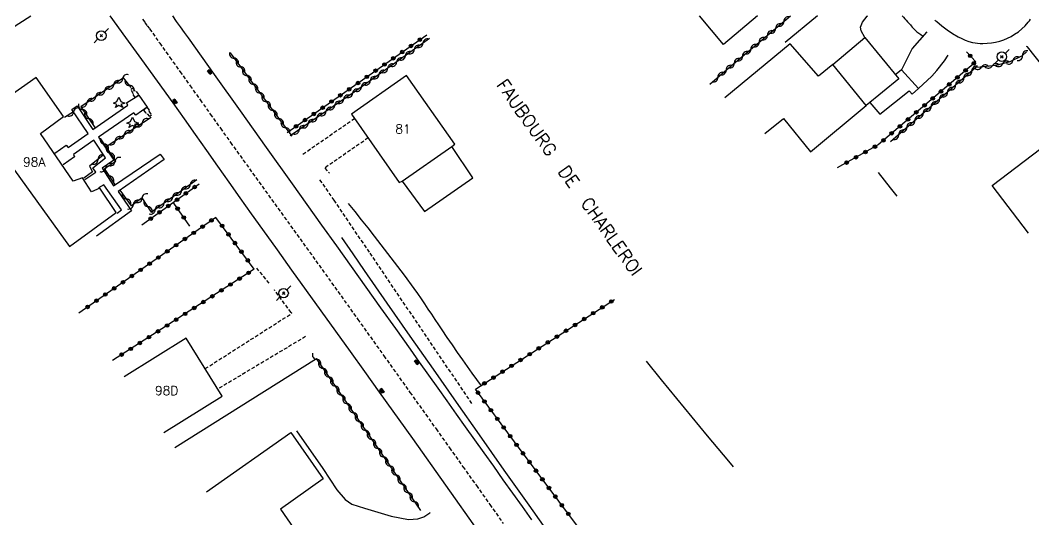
# Model space of a CAD drawing. Header units: millimetres. Extents: x 146997 to 148001, y 141998 to 143001.
# Drawn here: x 147236.2 to 147377.2, y 142101 to 142170.4 of the extents above; entities that cross this region are included whole.
import ezdxf
from ezdxf.enums import TextEntityAlignment as Align

# ---------------------------------------------------------------- set-up
doc = ezdxf.new("R2010")
doc.units = ezdxf.units.MM
doc.linetypes.add('DASHED', pattern=[0.75, 0.5, -0.25])
doc.layers.get('0').update_dxf_attribs({"linetype": 'CONTINUOUS'})
for name, color, linetype in [('W0001', 6, 'DASHED'), ('W0014', 7, 'CONTINUOUS'), ('W0017', 7, 'CONTINUOUS'), ('W0101', 7, 'CONTINUOUS'), ('W0104', 1, 'CONTINUOUS'), ('W0112', 1, 'DASHED'), ('W0300', 7, 'CONTINUOUS'), ('W0303', 7, 'CONTINUOUS'), ('W0310', 3, 'CONTINUOUS'), ('W0322', 7, 'CONTINUOUS'), ('W0323', 7, 'CONTINUOUS'), ('W0401', 7, 'CONTINUOUS'), ('W0473', 7, 'CONTINUOUS'), ('W0989', 7, 'CONTINUOUS'), ('W0991', 7, 'CONTINUOUS')]:
    doc.layers.add(name, color=color, linetype=linetype)
doc.styles.get("Standard").update_dxf_attribs({"font": 'romans.shx', "width": 0.85})

# ---------------------------------------------------------------- blocks, each defined once
blk = doc.blocks.new('T303')
for p, q in [((-0.77, 0), (-0.28, 0.21)), ((-0.28, -0.21), (-0.77, 0)), ((-0.28, 0.21), (0, 0.83)), ((0, 0.83), (0.28, 0.21)), ((0.28, 0.21), (0.83, 0)), ((0.83, 0), (0.28, -0.21)), ((-0.49, -0.63), (-0.28, -0.21)), ((0, -0.35), (-0.49, -0.63)), ((0.56, -0.63), (0, -0.35)), ((0.28, -0.21), (0.56, -0.63))]:
    blk.add_line(p, q)
blk = doc.blocks.new('T473')
for p, q in [((-0.166667, 0.166667), (0.166667, -0.166667)), ((-0.166667, -0.166667), (0.166667, 0.166667)), ((0.500001, 0.500001), (1.000002, 1.000002)), ((-1.000002, -1.000002), (-0.500001, -0.500001))]:
    blk.add_line(p, q)
blk.add_ellipse((0, 0), major_axis=(0.471405, 0.471405), ratio=1, start_param=5.4977871438, end_param=11.780972451)
blk = doc.blocks.new('T401')
for p, q in [((-0.3, 0.3), (0, 0.3)), ((-0.3, -0.25), (-0.3, 0.3)), ((-0.3, 0.15), (0, 0.15)), ((-0.3, 0), (0, 0)), ((0, 0.3), (0, -0.25)), ((-0.3, -0.15), (0, -0.15)), ((-0.3, -0.25), (-0.3, -0.3)), ((-0.3, -0.3), (0, -0.3)), ((0, -0.3), (0, -0.25))]:
    blk.add_line(p, q)
blk = doc.blocks.new('t323o')
at = {"color": 0, "linetype": 'Continuous'}
for radius in [0.25, 0.15]:
    blk.add_circle((0, 0), radius, dxfattribs=at)
blk = doc.blocks.new('t310o')
at = {"color": 0, "linetype": 'Continuous'}
for centre, start, end in [((-0.5, 0.38), 216.8699, 323.1304), ((0.5, -0.37), 36.8699, 143.1303)]:
    blk.add_arc(centre, 0.625, start, end, dxfattribs=at)
blk = doc.blocks.new('t322o')
at = {"color": 0, "linetype": 'Continuous'}
for radius in [0.25, 0.15]:
    blk.add_circle((0, 0), radius, dxfattribs=at)

msp = doc.modelspace()

# ---------------------------------------------------------------- linework, layer by layer
at = {"layer": 'W0001'}
msp.add_lwpolyline([(147253.26, 142170.54), (147253.59, 142170.09), (147253.91, 142169.63), (147254.24, 142169.18), (147255.65, 142167.2), (147257.05, 142165.23), (147258.46, 142163.26), (147259.87, 142161.29), (147261.28, 142159.31), (147262.68, 142157.34), (147264.09, 142155.37), (147265.5, 142153.4), (147267.26, 142150.96), (147269.01, 142148.52), (147270.77, 142146.08), (147272.53, 142143.64), (147274.29, 142141.21), (147276.05, 142138.77), (147277.81, 142136.33), (147279.56, 142133.89), (147283.2, 142128.81), (147286.83, 142123.74), (147290.45, 142118.66), (147294.08, 142113.58), (147295.95, 142110.96), (147297.82, 142108.33), (147299.69, 142105.7), (147301.56, 142103.07), (147303.43, 142100.44)], dxfattribs=at)
at = {"layer": 'W0014'}
for points in [[(147248.7, 142171), (147250.9, 142167.97), (147253.09, 142164.95), (147255.28, 142161.92), (147257.46, 142158.89), (147259.03, 142156.69), (147260.59, 142154.5), (147262.15, 142152.3), (147263.7, 142150.1), (147265.26, 142147.89), (147266.81, 142145.69), (147268.37, 142143.5), (147269.94, 142141.3), (147271.96, 142138.47), (147273.99, 142135.65), (147276.02, 142132.83), (147278.06, 142130.01), (147280.09, 142127.19), (147282.13, 142124.36), (147284.15, 142121.54), (147286.18, 142118.71), (147290.79, 142112.24), (147295.39, 142105.76), (147299.98, 142099.28)], [(147307.42, 142100.94), (147306.09, 142102.8), (147304.76, 142104.66), (147303.43, 142106.52), (147302.1, 142108.38), (147300.77, 142110.25), (147299.49, 142112.05), (147298.2, 142113.85), (147296.92, 142115.65), (147295.64, 142117.46), (147294.36, 142119.26), (147293.08, 142121.07), (147291.8, 142122.87), (147290.51, 142124.67), (147288.47, 142127.54), (147286.42, 142130.42), (147284.37, 142133.29), (147282.31, 142136.16), (147280.26, 142139.03), (147278.21, 142141.9), (147276.16, 142144.77), (147274.11, 142147.64), (147270.49, 142152.71), (147266.88, 142157.78), (147263.26, 142162.85), (147259.65, 142167.92), (147259.1, 142168.69), (147258.55, 142169.46), (147258, 142170.23), (147257.45, 142171)], [(147358.92, 142171), (147359.12, 142170.8), (147359.31, 142170.59), (147359.49, 142170.39), (147359.68, 142170.19), (147359.81, 142170.04), (147359.94, 142169.89), (147360.07, 142169.74), (147360.19, 142169.59), (147360.32, 142169.44), (147360.45, 142169.29), (147360.59, 142169.15), (147360.73, 142169.01), (147360.97, 142168.79), (147361.23, 142168.59), (147361.49, 142168.4), (147361.76, 142168.21)], [(147363.48, 142170.39), (147363.73, 142170.2), (147364.44, 142169.63), (147365.17, 142169.07), (147365.93, 142168.54), (147366.72, 142168.08), (147367.2, 142167.84), (147367.68, 142167.63), (147368.18, 142167.45), (147368.7, 142167.31), (147369.05, 142167.24), (147369.41, 142167.19), (147369.77, 142167.17), (147370.13, 142167.17), (147370.73, 142167.19), (147371.33, 142167.25), (147371.92, 142167.35), (147372.5, 142167.49), (147373.04, 142167.67), (147373.57, 142167.89), (147374.07, 142168.15), (147374.56, 142168.44), (147375.08, 142168.8), (147375.58, 142169.2), (147376.04, 142169.63), (147376.46, 142170.11), (147376.62, 142170.32), (147376.77, 142170.54)], [(147241.08, 142151.89), (147242.62, 142153.03), (147242.89, 142152.69), (147245.69, 142154.65), (147243.4, 142157.98), (147244.17, 142158.49), (147246.36, 142155.2), (147251.19, 142158.58), (147251.01, 142158.89), (147252.74, 142159.98), (147253.9, 142158.32), (147252.31, 142157.17), (147252.05, 142157.52), (147247.12, 142154.15), (147249.25, 142150.96), (147247.62, 142149.81), (147249.23, 142147.37), (147255.73, 142151.79), (147256.28, 142151.03), (147249.86, 142146.56), (147251.7, 142143.89), (147246.86, 142140.38)], [(147245.25, 142148.24), (147246.74, 142149.27), (147246.35, 142149.89), (147248.1, 142151.25), (147246.5, 142153.7), (147243.65, 142151.71), (147243.8, 142151.42), (147242.22, 142150.27)], [(147249.72, 142143.58), (147250.31, 142144.02), (147247.87, 142147.51), (147247.15, 142147.11)], [(147310.47, 142098.11), (147307.02, 142102.98), (147303.58, 142107.86), (147300.14, 142112.74), (147296.92, 142117.31), (147293.71, 142121.88), (147290.5, 142126.46), (147287.3, 142131.04), (147285.72, 142133.33), (147284.14, 142135.62), (147282.57, 142137.91), (147281, 142140.21)]]:
    msp.add_lwpolyline(points, dxfattribs=at)
at = {"layer": 'W0017'}
for points in [[(147347.16, 142171), (147342.65, 142167.29)], [(147353.72, 142167.97), (147353.22, 142168.9), (147353.12, 142169.44), (147353.41, 142170.14), (147354.07, 142170.95), (147354.13, 142171)], [(147362.33, 142168.77), (147360.3, 142166.47), (147358.83, 142163.51)], [(147392.33, 142146.28), (147392, 142146.79), (147384.02, 142157.02), (147378.69, 142163.78), (147376.33, 142166.7), (147376.21, 142166.73)], [(147361.19, 142160.89), (147363.02, 142162.63), (147363.74, 142163.41), (147364.79, 142164.73), (147365.3, 142165.55)], [(147274.66, 142113.32), (147278.32, 142108.06), (147280.29, 142105.12), (147281.44, 142103.78), (147282.38, 142103.12), (147284.11, 142102.57), (147287.85, 142101.43), (147290.23, 142100.99), (147291.57, 142101.1), (147292.36, 142101.38), (147293.2, 142101.92), (147293.26, 142101.99)]]:
    msp.add_lwpolyline(points, dxfattribs=at)
at = {"layer": 'W0101'}
for points in [[(147338.79, 142171), (147334.08, 142167.02), (147330.72, 142171)], [(147296.27, 142152.82), (147296.69, 142153.14), (147289.98, 142162.72), (147282.34, 142157.31)], [(147282.34, 142157.31), (147288.95, 142147.82), (147289.35, 142148.04)], [(147376.48, 142140.77), (147371.43, 142147.4), (147381.49, 142155.06)], [(147289.35, 142148.04), (147296.27, 142152.82)], [(147259.33, 142126.19), (147250.72, 142120.81)], [(147256.24, 142113.08), (147264.35, 142118.15), (147259.33, 142126.19)], [(147262.13, 142104.84), (147273.89, 142113.09)], [(147273.89, 142113.09), (147278.39, 142106.64), (147272.45, 142102.41), (147276.67, 142096.31), (147273.34, 142093.81), (147277.02, 142088.3), (147274.96, 142086.86)]]:
    msp.add_lwpolyline(points, dxfattribs=at)
msp.add_lwpolyline([(147243.1, 142138.95), (147249.59, 142143.64), (147247.3, 142147.04), (147246.14, 142146.55), (147244.91, 142148.49), (147243.59, 142148.02), (147239.08, 142154.63), (147242.27, 142156.99), (147238.45, 142162.43), (147230.27, 142156.69)], close=True, dxfattribs=at)
at = {"layer": 'W0104'}
for points in [[(147231.25, 142171), (147233.04, 142168.05), (147237.22, 142170.68), (147237.73, 142171)], [(147349.25, 142164.24), (147347.26, 142162.62), (147343.32, 142167.11), (147334.27, 142159.58)], [(147354.44, 142158.96), (147355.79, 142157.31), (147359.89, 142160.59), (147359.92, 142160.55), (147360.29, 142160.11), (147361.19, 142160.89), (147358.83, 142163.51), (147358.06, 142162.89)], [(147339.83, 142154.65), (147342.41, 142156.74), (147346.17, 142152.08), (147353.92, 142158.54)], [(147289.35, 142148.04), (147292.48, 142143.78), (147299.22, 142148.49), (147296.27, 142152.82)]]:
    msp.add_lwpolyline(points, dxfattribs=at)
msp.add_lwpolyline([(147353.72, 142167.97), (147358.45, 142162.23), (147353.92, 142158.54), (147349.25, 142164.24)], close=True, dxfattribs=at)
at = {"layer": 'W0112'}
for points in [[(147252.24, 142159.64), (147251.89, 142160.14), (147251.95, 142160.19), (147251.61, 142160.81), (147251.87, 142160.95), (147252.31, 142160.43), (147252.39, 142160.46), (147252.73, 142159.98)], [(147253.4, 142157.95), (147253.87, 142158.29), (147254.24, 142157.82), (147254.15, 142157.74), (147254.52, 142157.18), (147254.28, 142156.99), (147253.82, 142157.51), (147253.74, 142157.46)]]:
    msp.add_lwpolyline(points, close=True, dxfattribs=at)
for points in [[(147275.57, 142151.78), (147282.73, 142156.74)], [(147284.63, 142154.03), (147278.59, 142149.83), (147279.28, 142149.11)], [(147277.89, 142148.22), (147279.85, 142145.38), (147284.85, 142138.02), (147299.11, 142116.98)], [(147270.86, 142133.82), (147269.17, 142135.93)], [(147261.97, 142121.96), (147274.03, 142129.65), (147273.92, 142129.76), (147271.59, 142132.89)], [(147275.93, 142126.41), (147263.74, 142119.13)]]:
    msp.add_lwpolyline(points, dxfattribs=at)
at = {"layer": 'W0300'}
for points in [[(147355.56, 142149.22), (147357.27, 142147.08), (147358.18, 142145.92)], [(147281.87, 142144.93), (147282.78, 142143.79), (147283.68, 142142.65), (147284.58, 142141.51), (147285.47, 142140.36), (147286.87, 142138.56), (147288.27, 142136.76), (147289.64, 142134.94), (147290.99, 142133.11), (147291.49, 142132.4), (147291.99, 142131.68), (147292.47, 142130.96), (147292.95, 142130.24), (147293.43, 142129.52), (147293.91, 142128.79), (147294.4, 142128.07), (147294.88, 142127.35), (147295.59, 142126.3), (147296.31, 142125.26), (147297.02, 142124.21), (147297.74, 142123.17), (147298.39, 142122.26), (147299.04, 142121.35), (147299.69, 142120.45), (147300.35, 142119.55)], [(147257.73, 142111), (147277.45, 142123.37)], [(147323.3, 142122.99), (147325.4, 142120.39), (147327.52, 142117.79), (147329.64, 142115.21), (147331.78, 142112.64), (147333.27, 142110.86), (147334.76, 142109.09), (147335.41, 142108.32)]]:
    msp.add_lwpolyline(points, dxfattribs=at)
at = {"layer": 'W0310'}
for points in [[(147332.16, 142161.49), (147334.85, 142163.83), (147343.4, 142171)], [(147293.19, 142167.85), (147282.68, 142160.39), (147273.8, 142154.32)], [(147265.43, 142165.86), (147274.03, 142154.27)], [(147376.23, 142165.98), (147375.62, 142165.44), (147373.88, 142164.59), (147371.93, 142164.1), (147369.76, 142163.85), (147369.17, 142163.82), (147357.3, 142153.5)], [(147251.69, 142161.03), (147250.63, 142162.36), (147244.66, 142158.34), (147246.62, 142155.47)], [(147243.67, 142157.64), (147242.4, 142156.85)], [(147248.21, 142152.83), (147254.45, 142156.93)], [(147249.51, 142147.48), (147247.97, 142149.77), (147249.55, 142150.82), (147247.45, 142153.91)], [(147247.8, 142151.64), (147245.9, 142150.09)], [(147245.9, 142150.09), (147246.29, 142149.32)], [(147246.29, 142149.32), (147245.11, 142148.45)], [(147260.8, 142148.2), (147254.52, 142143.7), (147253.21, 142145.68), (147251.71, 142144.58), (147250.16, 142146.75)], [(147277.4, 142123.36), (147291.9, 142102.23)]]:
    msp.add_lwpolyline(points, dxfattribs=at)
at = {"layer": 'W0322'}
msp.add_lwpolyline([(147377.45, 142008.15), (147368.31, 142022.57), (147358.98, 142037.17), (147346.66, 142054.5), (147335.72, 142070.26), (147323.2, 142087.08), (147314.32, 142099.32), (147304.98, 142111.77), (147299.55, 142119.1)], dxfattribs=at)
at = {"layer": 'W0323'}
for points in [[(147273.39, 142154.79), (147292.82, 142168.37)], [(147367.86, 142165.98), (147369.16, 142164.62), (147355.56, 142153.05), (147349.89, 142149.87)], [(147253.18, 142141.95), (147261.12, 142147.64)], [(147259.85, 142141.74), (147257.6, 142144.97)], [(147263.45, 142142.98), (147244.39, 142129.68)], [(147268.8, 142135.8), (147263.45, 142142.98)], [(147268.8, 142135.8), (147255.96, 142127.49), (147249.09, 142123.1)], [(147299.55, 142119.1), (147318.91, 142131.59)]]:
    msp.add_lwpolyline(points, dxfattribs=at)

# ---------------------------------------------------------------- block references
at = {"layer": 'W0303'}
for p in [(147249.97, 142158.88), (147251.86, 142156.1)]:
    msp.add_blockref('T303', p, dxfattribs=at)
at = {"layer": 'W0310'}
for p, rotation in [((147342.46, 142170.22), 40.00907020927437), ((147341.32, 142169.25), 40.00907020927437), ((147292.26, 142167.19), 215.3839128930819), ((147339.02, 142167.33), 40.00907020927437), ((147340.17, 142168.29), 40.00907020927437), ((147291.04, 142166.32), 215.3839128930819), ((147337.87, 142166.36), 40.00907020927437), ((147265.98, 142165.11), 306.5683019244594), ((147288.59, 142164.58), 215.3839128930819), ((147289.81, 142165.45), 215.3839128930819), ((147335.57, 142164.43), 40.00907020927437), ((147336.72, 142165.4), 40.00907020927437), ((147374.31, 142164.8), 206.0481705886357), ((147375.65, 142165.47), 221.6685576344798), ((147266.88, 142163.91), 306.5683019244594), ((147267.77, 142162.7), 306.5683019244594), ((147286.14, 142162.84), 215.3839128930819), ((147287.37, 142163.71), 215.3839128930819), ((147334.43, 142163.46), 40.95363155326092), ((147368.62, 142163.34), 221.0114775077615), ((147369.94, 142163.87), 186.5949666511549), ((147371.43, 142164.04), 186.5949666511549), ((147372.89, 142164.34), 194.153652687784), ((147249.24, 142161.42), 213.9591944536639), ((147250.48, 142162.26), 213.9591944536639), ((147251.45, 142161.33), 128.402619325936), ((147268.67, 142161.5), 306.5683019244594), ((147284.92, 142161.98), 215.3839128930819), ((147333.29, 142162.48), 40.95363155326092), ((147366.35, 142161.37), 221.0114775077615), ((147367.49, 142162.36), 221.0114775077615), ((147247.99, 142160.59), 213.9591944536639), ((147269.56, 142160.29), 306.5683019244594), ((147282.47, 142160.24), 214.3565080294583), ((147283.7, 142161.11), 215.3839128930819), ((147365.22, 142160.39), 221.0114775077615), ((147245.51, 142158.91), 213.9591944536639), ((147246.75, 142159.75), 213.9591944536639), ((147270.45, 142159.09), 306.5683019244594), ((147281.23, 142159.4), 214.3565080294583), ((147364.09, 142159.4), 221.0114775077615), ((147243.67, 142157.64), 211.7023833917728), ((147244.93, 142157.95), 304.3617394110605), ((147271.35, 142157.88), 306.5683019244594), ((147278.76, 142157.7), 214.3565080294583), ((147280, 142158.55), 214.3565080294583), ((147361.83, 142157.44), 221.0114775077615), ((147362.96, 142158.42), 221.0114775077615), ((147245.77, 142156.71), 304.3617394110605), ((147253.23, 142156.13), 33.34526258412111), ((147272.24, 142156.68), 306.5683019244594), ((147276.28, 142156.01), 214.3565080294583), ((147277.52, 142156.86), 214.3565080294583), ((147360.69, 142156.45), 221.0114775077615), ((147250.72, 142154.48), 33.34526258412111), ((147251.97, 142155.3), 33.34526258412111), ((147273.13, 142155.47), 306.5683019244594), ((147275.04, 142155.16), 214.3565080294583), ((147358.43, 142154.48), 221.0114775077615), ((147359.56, 142155.47), 221.0114775077615), ((147247.95, 142153.17), 124.1206303831965), ((147249.47, 142153.65), 33.34526258412111), ((147248.79, 142151.93), 124.1206303831965), ((147247.06, 142151.04), 219.2959956138782), ((147249.41, 142150.73), 33.74864359032337), ((147248.16, 142149.9), 33.74864359032337), ((147248.67, 142148.72), 124.0180602708746), ((147259.89, 142147.55), 215.6187599261369), ((147258.67, 142146.67), 215.6187599261369), ((147251.03, 142145.53), 125.5576171606751), ((147251.98, 142144.77), 216.2852671251388), ((147253.19, 142145.66), 216.2852671251388), ((147254.03, 142144.46), 123.6028594047018), ((147256.23, 142144.93), 215.6187599261369), ((147257.45, 142145.8), 215.6187599261369), ((147255.01, 142144.05), 215.6187599261369), ((147277.47, 142123.26), 304.4722413976175), ((147278.32, 142122.02), 304.4722413976175), ((147279.17, 142120.78), 304.4722413976175), ((147280.01, 142119.55), 304.4722413976175), ((147280.86, 142118.31), 304.4722413976175), ((147281.71, 142117.07), 304.4722413976175), ((147282.56, 142115.84), 304.4722413976175), ((147283.41, 142114.6), 304.4722413976175), ((147284.26, 142113.36), 304.4722413976175), ((147285.11, 142112.13), 304.4722413976175), ((147285.96, 142110.89), 304.4722413976175), ((147286.81, 142109.65), 304.4722413976175), ((147287.66, 142108.42), 304.4722413976175), ((147288.5, 142107.18), 304.4722413976175), ((147289.35, 142105.94), 304.4722413976175), ((147290.2, 142104.71), 304.4722413976175), ((147291.05, 142103.47), 304.4722413976175)]:
    msp.add_blockref('t310o', p, dxfattribs=dict(at, rotation=rotation))
at = {"layer": 'W0322'}
for p, rotation in [((147299.92, 142118.6), 126.5670075380829), ((147300.81, 142117.39), 126.5670075380829), ((147301.71, 142116.19), 126.5670075380829), ((147302.6, 142114.98), 126.5670075380829), ((147303.49, 142113.78), 126.5670075380829), ((147304.39, 142112.57), 126.5670075380829), ((147305.28, 142111.37), 126.8470773887298), ((147306.18, 142110.17), 126.8470773887298), ((147307.08, 142108.97), 126.8470773887298), ((147307.98, 142107.77), 126.8470773887298), ((147308.88, 142106.57), 126.8470773887298), ((147309.78, 142105.37), 126.8470773887298), ((147310.68, 142104.17), 126.8470773887298), ((147311.58, 142102.97), 126.8470773887298), ((147312.48, 142101.77), 126.8470773887298)]:
    msp.add_blockref('t322o', p, dxfattribs=dict(at, rotation=rotation))
at = {"layer": 'W0323'}
for p, rotation in [((147291.83, 142167.68), 34.95621977639865), ((147290.6, 142166.82), 34.95621977639865), ((147288.14, 142165.1), 34.95621977639865), ((147289.37, 142165.96), 34.95621977639865), ((147368.37, 142165.44), 313.8800747783154), ((147285.68, 142163.38), 34.95621977639865), ((147286.91, 142164.24), 34.95621977639865), ((147367.74, 142163.42), 220.3955887413547), ((147368.88, 142164.39), 220.3955887413547), ((147284.45, 142162.52), 34.95621977639865), ((147366.6, 142162.45), 220.3955887413547), ((147282, 142160.8), 34.95621977639865), ((147283.23, 142161.66), 34.95621977639865), ((147364.31, 142160.5), 220.3955887413547), ((147365.46, 142161.47), 220.3955887413547), ((147279.54, 142159.09), 34.95621977639865), ((147280.77, 142159.95), 34.95621977639865), ((147363.17, 142159.53), 220.3955887413547), ((147278.31, 142158.23), 34.95621977639865), ((147360.89, 142157.59), 220.3955887413547), ((147362.03, 142158.56), 220.3955887413547), ((147275.85, 142156.51), 34.95621977639865), ((147277.08, 142157.37), 34.95621977639865), ((147359.74, 142156.61), 220.3955887413547), ((147274.62, 142155.65), 34.95621977639865), ((147358.6, 142155.64), 220.3955887413547), ((147356.32, 142153.7), 220.3955887413547), ((147357.46, 142154.67), 220.3955887413547), ((147353.81, 142152.07), 209.3298904485131), ((147355.12, 142152.81), 209.3298904485131), ((147351.19, 142150.6), 209.3298904485131), ((147352.5, 142151.34), 209.3298904485131), ((147259.28, 142146.32), 35.6072429227057), ((147260.5, 142147.19), 35.6072429227057), ((147258.06, 142145.44), 35.6072429227057), ((147255.62, 142143.7), 35.6072429227057), ((147256.84, 142144.57), 35.6072429227057), ((147258.13, 142144.2), 124.8822102853288), ((147254.4, 142142.82), 35.6072429227057), ((147258.99, 142142.97), 124.8822102853288), ((147262.84, 142142.56), 214.903605364483), ((147260.38, 142140.84), 214.903605364483), ((147261.61, 142141.7), 214.903605364483), ((147264.32, 142141.81), 126.7061190933723), ((147259.15, 142139.98), 214.903605364483), ((147265.21, 142140.61), 126.7061190933723), ((147266.11, 142139.41), 126.7061190933723), ((147256.69, 142138.26), 214.903605364483), ((147257.92, 142139.12), 214.903605364483), ((147267.01, 142138.2), 126.7061190933723), ((147254.23, 142136.55), 214.903605364483), ((147255.46, 142137.41), 214.903605364483), ((147267.9, 142137), 126.7061190933723), ((147253, 142135.69), 214.903605364483), ((147268.01, 142135.28), 212.9085737071957), ((147250.54, 142133.97), 214.903605364483), ((147251.77, 142134.83), 214.903605364483), ((147265.49, 142133.65), 212.9085737071957), ((147266.75, 142134.47), 212.9085737071957), ((147248.08, 142132.26), 214.903605364483), ((147249.31, 142133.11), 214.903605364483), ((147264.23, 142132.84), 212.9085737071957), ((147246.85, 142131.4), 214.903605364483), ((147261.71, 142131.21), 212.9085737071957), ((147262.97, 142132.02), 212.9085737071957), ((147318.46, 142131.29), 32.83352761560911), ((147245.62, 142130.54), 214.903605364483), ((147259.19, 142129.58), 212.9085737071957), ((147260.45, 142130.39), 212.9085737071957), ((147315.94, 142129.67), 32.83352761560911), ((147317.2, 142130.48), 32.83352761560911), ((147257.93, 142128.76), 212.9085737071957), ((147313.42, 142128.04), 32.83352761560911), ((147314.68, 142128.85), 32.83352761560911), ((147255.41, 142127.14), 212.5851580992418), ((147256.67, 142127.95), 212.9085737071957), ((147312.15, 142127.23), 32.83352761560911), ((147252.88, 142125.52), 212.5851580992418), ((147254.15, 142126.33), 212.5851580992418), ((147309.63, 142125.6), 32.83352761560911), ((147310.89, 142126.41), 32.83352761560911), ((147250.35, 142123.91), 212.5851580992418), ((147251.62, 142124.71), 212.5851580992418), ((147307.11, 142123.97), 32.83352761560911), ((147308.37, 142124.79), 32.83352761560911), ((147305.85, 142123.16), 32.83352761560911), ((147303.33, 142121.53), 32.83352761560911), ((147304.59, 142122.35), 32.83352761560911), ((147300.81, 142119.91), 32.83352761560911), ((147302.07, 142120.72), 32.83352761560911)]:
    msp.add_blockref('t323o', p, dxfattribs=dict(at, rotation=rotation))
at = {"layer": 'W0401'}
for p, rotation in [((147262.71, 142163.3), 35.49399690978571), ((147257.64, 142158.99), 215.5957853977536), ((147291.51, 142122.95), 35.44083071728633), ((147286.43, 142118.78), 215.5281255438354)]:
    msp.add_blockref('T401', p, dxfattribs=dict(at, rotation=rotation))
at = {"layer": 'W0473'}
for p in [(147247.51, 142168.25), (147372.78, 142165.32), (147272.87, 142132.45)]:
    msp.add_blockref('T473', p, dxfattribs=at)

# ---------------------------------------------------------------- texts
at = {"layer": 'W0989'}
msp.add_text('FAUBOURG  DE  CHARLEROI  ', height=1.75, rotation=305.4951, dxfattribs=at).set_placement((147302.4, 142161.39))
at = {"layer": 'W0991'}
for s, p in [('81', (147289.48, 142155.27)), ('98A', (147238.19, 142150.69)), ('98D', (147256.62, 142118.91))]:
    msp.add_text(s, height=1.25, dxfattribs=at).set_placement(p, align=Align.MIDDLE_CENTER)

doc.saveas('drawing.dxf')
